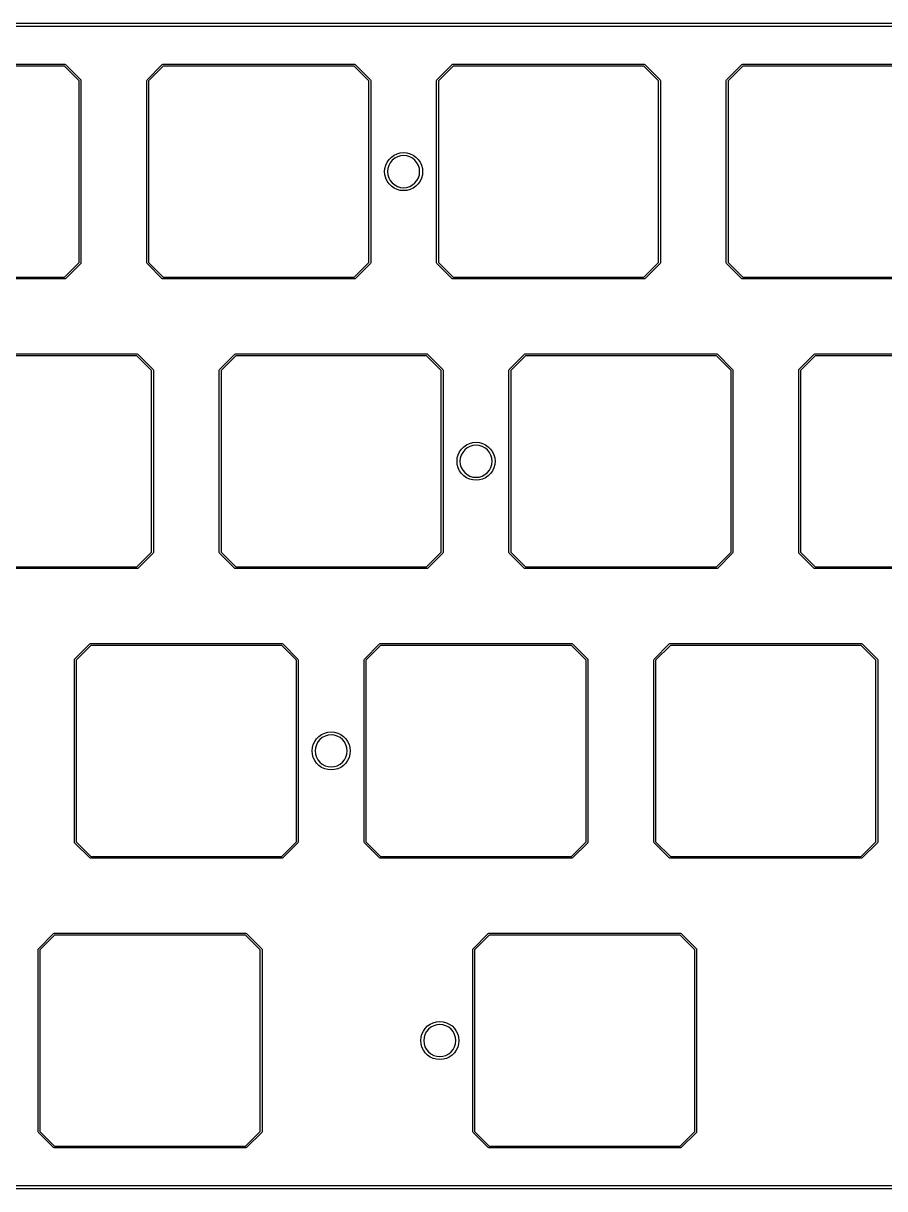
# Model space of a CAD drawing. Extents: x 44 to 254, y -124 to -47.
# Drawn here: x 95.6 to 152.3, y -124 to -47.4 of the extents above; entities that cross this region are included whole.
import ezdxf

# ---------------------------------------------------------------- set-up
doc = ezdxf.new("R2010")
doc.units = 0
doc.layers.add('BLACK', color=7, linetype='CONTINUOUS')

msp = doc.modelspace()

# ---------------------------------------------------------------- linework, layer by layer
at = {"layer": 'BLACK', "linetype": 'CONTINUOUS'}
for p, q in [((46.9693, -47.3936), (251.469, -47.3936)), ((251.469, -47.5936), (46.9693, -47.5936)), ((85.775, -50.09), (98.375, -50.09)), ((98.3501, -50.21), (85.7999, -50.21)), ((99.315, -51.1749), (98.3501, -50.21)), ((98.375, -50.09), (98.4174, -50.1076)), ((98.4174, -50.1076), (98.4174, -50.1076)), ((98.4174, -50.1076), (99.4174, -51.1076)), ((103.783, -51.1076), (104.783, -50.1076)), ((104.85, -50.21), (103.885, -51.1749)), ((104.783, -50.1076), (104.825, -50.09)), ((104.825, -50.09), (117.425, -50.09)), ((117.4, -50.21), (104.85, -50.21)), ((118.365, -51.1749), (117.4, -50.21)), ((117.425, -50.09), (117.467, -50.1076)), ((117.467, -50.1076), (117.467, -50.1076)), ((117.467, -50.1076), (118.467, -51.1076)), ((122.833, -51.1076), (123.833, -50.1076)), ((123.9, -50.21), (122.935, -51.1749)), ((123.833, -50.1076), (123.875, -50.09)), ((123.875, -50.09), (136.475, -50.09)), ((136.45, -50.21), (123.9, -50.21)), ((137.415, -51.1749), (136.45, -50.21)), ((136.475, -50.09), (136.517, -50.1076)), ((136.517, -50.1076), (136.517, -50.1076)), ((136.517, -50.1076), (137.517, -51.1076)), ((141.883, -51.1076), (142.883, -50.1076)), ((142.95, -50.21), (141.985, -51.1749)), ((142.883, -50.1076), (142.925, -50.09)), ((142.925, -50.09), (155.525, -50.09)), ((155.5, -50.21), (142.95, -50.21)), ((99.315, -63.1251), (99.315, -51.1749)), ((99.4174, -51.1076), (99.4219, -51.1183)), ((99.4219, -51.1183), (99.435, -51.15)), ((99.435, -51.15), (99.435, -63.15)), ((103.765, -51.15), (103.783, -51.1076)), ((103.765, -63.15), (103.765, -51.15)), ((103.783, -51.1076), (103.783, -51.1076)), ((103.885, -51.1749), (103.885, -63.1251)), ((118.365, -63.1251), (118.365, -51.1749)), ((118.467, -51.1076), (118.472, -51.1183)), ((118.472, -51.1183), (118.485, -51.15)), ((118.485, -51.15), (118.485, -63.15)), ((122.815, -51.15), (122.833, -51.1076)), ((122.815, -63.15), (122.815, -51.15)), ((122.833, -51.1076), (122.833, -51.1076)), ((122.935, -51.1749), (122.935, -63.1251)), ((137.415, -63.1251), (137.415, -51.1749)), ((137.517, -51.1076), (137.522, -51.1183)), ((137.522, -51.1183), (137.535, -51.15)), ((137.535, -51.15), (137.535, -63.15)), ((141.865, -51.15), (141.883, -51.1076)), ((141.865, -63.15), (141.865, -51.15)), ((141.985, -51.1749), (141.985, -63.1251)), ((120.222, -55.9754), (120.433, -55.919)), ((120.433, -55.919), (120.65, -55.9)), ((120.65, -55.9), (120.867, -55.919)), ((120.867, -55.919), (121.078, -55.9754)), ((119.475, -56.7225), (119.567, -56.525)), ((119.567, -56.525), (119.692, -56.3465)), ((119.773, -56.5638), (119.675, -56.7462)), ((119.692, -56.3465), (119.847, -56.1924)), ((119.904, -56.4039), (119.773, -56.5638)), ((119.847, -56.1924), (120.025, -56.0675)), ((120.064, -56.2727), (119.904, -56.4039)), ((120.025, -56.0675), (120.222, -55.9754)), ((120.246, -56.1752), (120.064, -56.2727)), ((120.444, -56.1152), (120.246, -56.1752)), ((120.65, -56.0949), (120.444, -56.1152)), ((120.856, -56.1152), (120.65, -56.0949)), ((121.054, -56.1752), (120.856, -56.1152)), ((121.236, -56.2727), (121.054, -56.1752)), ((121.078, -55.9754), (121.275, -56.0675)), ((121.396, -56.4039), (121.236, -56.2727)), ((121.275, -56.0675), (121.453, -56.1924)), ((121.527, -56.5638), (121.396, -56.4039)), ((121.453, -56.1924), (121.608, -56.3465)), ((121.625, -56.7462), (121.527, -56.5638)), ((121.608, -56.3465), (121.733, -56.525)), ((121.733, -56.525), (121.825, -56.7225)), ((119.4, -57.15), (119.419, -56.9329)), ((119.419, -57.3671), (119.4, -57.15)), ((119.419, -56.9329), (119.475, -56.7225)), ((119.475, -57.5775), (119.419, -57.3671)), ((119.615, -56.9442), (119.595, -57.15)), ((119.595, -57.15), (119.615, -57.3558)), ((119.675, -56.7462), (119.615, -56.9442)), ((119.615, -57.3558), (119.675, -57.5538)), ((121.685, -56.9442), (121.625, -56.7462)), ((121.625, -57.5538), (121.685, -57.3558)), ((121.705, -57.15), (121.685, -56.9442)), ((121.685, -57.3558), (121.705, -57.15)), ((121.825, -56.7225), (121.881, -56.9329)), ((121.881, -57.3671), (121.825, -57.5775)), ((121.881, -56.9329), (121.9, -57.15)), ((121.9, -57.15), (121.881, -57.3671)), ((119.567, -57.775), (119.475, -57.5775)), ((119.692, -57.9535), (119.567, -57.775)), ((119.675, -57.5538), (119.773, -57.7362)), ((119.847, -58.1076), (119.692, -57.9535)), ((119.773, -57.7362), (119.904, -57.8961)), ((120.025, -58.2325), (119.847, -58.1076)), ((119.904, -57.8961), (120.064, -58.0273)), ((120.222, -58.3246), (120.025, -58.2325)), ((120.064, -58.0273), (120.246, -58.1248)), ((120.246, -58.1248), (120.444, -58.1848)), ((120.444, -58.1848), (120.65, -58.2051)), ((120.65, -58.2051), (120.856, -58.1848)), ((120.856, -58.1848), (121.054, -58.1248)), ((121.054, -58.1248), (121.236, -58.0273)), ((121.275, -58.2325), (121.078, -58.3246)), ((121.236, -58.0273), (121.396, -57.8961)), ((121.453, -58.1076), (121.275, -58.2325)), ((121.396, -57.8961), (121.527, -57.7362)), ((121.608, -57.9535), (121.453, -58.1076)), ((121.527, -57.7362), (121.625, -57.5538)), ((121.733, -57.775), (121.608, -57.9535)), ((121.825, -57.5775), (121.733, -57.775)), ((120.433, -58.381), (120.222, -58.3246)), ((120.65, -58.4), (120.433, -58.381)), ((120.867, -58.381), (120.65, -58.4)), ((121.078, -58.3246), (120.867, -58.381)), ((98.3501, -64.09), (99.315, -63.1251)), ((99.4174, -63.1924), (98.4174, -64.1924)), ((99.435, -63.15), (99.4174, -63.1924)), ((103.783, -63.1924), (103.765, -63.15)), ((104.783, -64.1924), (103.783, -63.1924)), ((103.783, -63.1924), (103.783, -63.1924)), ((103.885, -63.1251), (104.85, -64.09)), ((117.4, -64.09), (118.365, -63.1251)), ((118.467, -63.1924), (117.467, -64.1924)), ((118.485, -63.15), (118.467, -63.1924)), ((122.833, -63.1924), (122.815, -63.15)), ((123.833, -64.1924), (122.833, -63.1924)), ((122.833, -63.1924), (122.833, -63.1924)), ((122.935, -63.1251), (123.9, -64.09)), ((136.45, -64.09), (137.415, -63.1251)), ((137.517, -63.1924), (136.517, -64.1924)), ((137.535, -63.15), (137.517, -63.1924)), ((141.883, -63.1924), (141.865, -63.15)), ((142.883, -64.1924), (141.883, -63.1924)), ((141.883, -63.1924), (141.883, -63.1924)), ((141.985, -63.1251), (142.95, -64.09)), ((98.375, -64.21), (85.775, -64.21)), ((85.7999, -64.09), (98.3501, -64.09)), ((98.4174, -64.1924), (98.375, -64.21)), ((98.4174, -64.1924), (98.4174, -64.1924)), ((104.825, -64.21), (104.783, -64.1924)), ((117.425, -64.21), (104.825, -64.21)), ((104.85, -64.09), (117.4, -64.09)), ((117.467, -64.1924), (117.425, -64.21)), ((117.467, -64.1924), (117.467, -64.1924)), ((123.875, -64.21), (123.833, -64.1924)), ((136.475, -64.21), (123.875, -64.21)), ((123.9, -64.09), (136.45, -64.09)), ((136.517, -64.1924), (136.475, -64.21)), ((142.925, -64.21), (142.883, -64.1924)), ((155.525, -64.21), (142.925, -64.21)), ((142.95, -64.09), (155.5, -64.09)), ((90.5375, -69.14), (103.137, -69.14)), ((103.113, -69.26), (90.5624, -69.26)), ((104.078, -70.2249), (103.113, -69.26)), ((103.137, -69.14), (103.18, -69.1576)), ((103.18, -69.1576), (103.18, -69.1576)), ((103.18, -69.1576), (104.18, -70.1576)), ((108.545, -70.1576), (109.545, -69.1576)), ((109.612, -69.26), (108.647, -70.2249)), ((109.545, -69.1576), (109.587, -69.14)), ((109.587, -69.14), (122.188, -69.14)), ((122.163, -69.26), (109.612, -69.26)), ((123.127, -70.2249), (122.163, -69.26)), ((122.188, -69.14), (122.23, -69.1576)), ((122.23, -69.1576), (122.23, -69.1576)), ((122.23, -69.1576), (123.23, -70.1576)), ((127.595, -70.1576), (128.595, -69.1576)), ((128.662, -69.26), (127.697, -70.2249)), ((128.595, -69.1576), (128.637, -69.14)), ((128.637, -69.14), (141.237, -69.14)), ((141.213, -69.26), (128.662, -69.26)), ((142.177, -70.2249), (141.213, -69.26)), ((141.237, -69.14), (141.28, -69.1576)), ((141.28, -69.1576), (141.28, -69.1576)), ((141.28, -69.1576), (142.28, -70.1576)), ((146.645, -70.1576), (147.645, -69.1576)), ((147.712, -69.26), (146.748, -70.2249)), ((147.645, -69.1576), (147.688, -69.14)), ((147.688, -69.14), (160.287, -69.14)), ((160.263, -69.26), (147.712, -69.26)), ((104.078, -82.1751), (104.078, -70.2249)), ((104.18, -70.1576), (104.197, -70.2)), ((104.197, -70.2), (104.197, -82.2)), ((108.527, -70.2), (108.545, -70.1576)), ((108.527, -82.2), (108.527, -70.2)), ((108.545, -70.1576), (108.545, -70.1576)), ((108.647, -70.2249), (108.647, -82.1751)), ((123.127, -82.1751), (123.127, -70.2249)), ((123.23, -70.1576), (123.247, -70.2)), ((123.247, -70.2), (123.247, -82.2)), ((127.578, -70.2), (127.595, -70.1576)), ((127.578, -82.2), (127.578, -70.2)), ((127.595, -70.1576), (127.595, -70.1576)), ((127.697, -70.2249), (127.697, -82.1751)), ((142.177, -82.1751), (142.177, -70.2249)), ((142.28, -70.1576), (142.297, -70.2)), ((142.297, -70.2), (142.297, -82.2)), ((146.627, -70.2), (146.645, -70.1576)), ((146.627, -82.2), (146.627, -70.2)), ((146.645, -70.1576), (146.645, -70.1576)), ((146.748, -70.2249), (146.748, -82.1751)), ((124.787, -75.1175), (124.985, -75.0254)), ((124.985, -75.0254), (125.195, -74.969)), ((125.195, -74.969), (125.412, -74.95)), ((125.412, -74.95), (125.63, -74.969)), ((125.63, -74.969), (125.84, -75.0254)), ((125.84, -75.0254), (126.037, -75.1175)), ((124.181, -75.9829), (124.238, -75.7725)), ((124.238, -75.7725), (124.33, -75.575)), ((124.33, -75.575), (124.455, -75.3965)), ((124.438, -75.7962), (124.378, -75.9942)), ((124.535, -75.6138), (124.438, -75.7962)), ((124.455, -75.3965), (124.609, -75.2424)), ((124.666, -75.4539), (124.535, -75.6138)), ((124.609, -75.2424), (124.787, -75.1175)), ((124.826, -75.3227), (124.666, -75.4539)), ((125.009, -75.2252), (124.826, -75.3227)), ((125.207, -75.1652), (125.009, -75.2252)), ((125.412, -75.1449), (125.207, -75.1652)), ((125.618, -75.1652), (125.412, -75.1449)), ((125.816, -75.2252), (125.618, -75.1652)), ((125.999, -75.3227), (125.816, -75.2252)), ((126.159, -75.4539), (125.999, -75.3227)), ((126.037, -75.1175), (126.216, -75.2424)), ((126.29, -75.6138), (126.159, -75.4539)), ((126.216, -75.2424), (126.37, -75.3965)), ((126.387, -75.7962), (126.29, -75.6138)), ((126.37, -75.3965), (126.495, -75.575)), ((126.447, -75.9942), (126.387, -75.7962)), ((126.495, -75.575), (126.587, -75.7725)), ((126.587, -75.7725), (126.644, -75.9829)), ((124.162, -76.2), (124.181, -75.9829)), ((124.181, -76.4171), (124.162, -76.2)), ((124.238, -76.6275), (124.181, -76.4171)), ((124.33, -76.825), (124.238, -76.6275)), ((124.378, -75.9942), (124.357, -76.2)), ((124.357, -76.2), (124.378, -76.4058)), ((124.378, -76.4058), (124.438, -76.6038)), ((124.438, -76.6038), (124.535, -76.7862)), ((126.29, -76.7862), (126.387, -76.6038)), ((126.387, -76.6038), (126.447, -76.4058)), ((126.468, -76.2), (126.447, -75.9942)), ((126.447, -76.4058), (126.468, -76.2)), ((126.587, -76.6275), (126.495, -76.825)), ((126.644, -76.4171), (126.587, -76.6275)), ((126.644, -75.9829), (126.662, -76.2)), ((126.662, -76.2), (126.644, -76.4171)), ((124.455, -77.0035), (124.33, -76.825)), ((124.609, -77.1576), (124.455, -77.0035)), ((124.535, -76.7862), (124.666, -76.9461)), ((124.787, -77.2825), (124.609, -77.1576)), ((124.666, -76.9461), (124.826, -77.0773)), ((124.985, -77.3746), (124.787, -77.2825)), ((124.826, -77.0773), (125.009, -77.1748)), ((125.195, -77.431), (124.985, -77.3746)), ((125.009, -77.1748), (125.207, -77.2348)), ((125.207, -77.2348), (125.412, -77.2551)), ((125.412, -77.2551), (125.618, -77.2348)), ((125.618, -77.2348), (125.816, -77.1748)), ((125.84, -77.3746), (125.63, -77.431)), ((125.816, -77.1748), (125.999, -77.0773)), ((126.037, -77.2825), (125.84, -77.3746)), ((125.999, -77.0773), (126.159, -76.9461)), ((126.216, -77.1576), (126.037, -77.2825)), ((126.159, -76.9461), (126.29, -76.7862)), ((126.37, -77.0035), (126.216, -77.1576)), ((126.495, -76.825), (126.37, -77.0035)), ((125.412, -77.45), (125.195, -77.431)), ((125.63, -77.431), (125.412, -77.45)), ((103.113, -83.14), (104.078, -82.1751)), ((104.18, -82.2424), (103.18, -83.2424)), ((104.197, -82.2), (104.18, -82.2424)), ((108.545, -82.2424), (108.527, -82.2)), ((109.545, -83.2424), (108.545, -82.2424)), ((108.647, -82.1751), (109.612, -83.14)), ((122.163, -83.14), (123.127, -82.1751)), ((123.23, -82.2424), (122.23, -83.2424)), ((123.247, -82.2), (123.23, -82.2424)), ((127.595, -82.2424), (127.578, -82.2)), ((128.595, -83.2424), (127.595, -82.2424)), ((127.697, -82.1751), (128.662, -83.14)), ((141.213, -83.14), (142.177, -82.1751)), ((142.28, -82.2424), (141.28, -83.2424)), ((142.297, -82.2), (142.28, -82.2424)), ((146.645, -82.2424), (146.627, -82.2)), ((147.645, -83.2424), (146.645, -82.2424)), ((146.748, -82.1751), (147.712, -83.14)), ((103.137, -83.26), (90.5375, -83.26)), ((90.5624, -83.14), (103.113, -83.14)), ((103.18, -83.2424), (103.137, -83.26)), ((103.18, -83.2424), (103.18, -83.2424)), ((109.587, -83.26), (109.545, -83.2424)), ((122.188, -83.26), (109.587, -83.26)), ((109.612, -83.14), (122.163, -83.14)), ((122.23, -83.2424), (122.188, -83.26)), ((122.23, -83.2424), (122.23, -83.2424)), ((128.637, -83.26), (128.595, -83.2424)), ((141.237, -83.26), (128.637, -83.26)), ((128.662, -83.14), (141.213, -83.14)), ((141.28, -83.2424), (141.237, -83.26)), ((141.28, -83.2424), (141.28, -83.2424)), ((147.688, -83.26), (147.645, -83.2424)), ((160.287, -83.26), (147.688, -83.26)), ((147.712, -83.14), (160.263, -83.14)), ((99.0201, -89.2076), (100.02, -88.2076)), ((100.087, -88.31), (99.1225, -89.2749)), ((100.02, -88.2076), (100.062, -88.19)), ((100.062, -88.19), (112.662, -88.19)), ((112.638, -88.31), (100.087, -88.31)), ((113.602, -89.2749), (112.638, -88.31)), ((112.662, -88.19), (112.705, -88.2076)), ((112.705, -88.2076), (112.705, -88.2076)), ((112.705, -88.2076), (113.705, -89.2076)), ((118.07, -89.2076), (119.07, -88.2076)), ((119.137, -88.31), (118.172, -89.2749)), ((119.07, -88.2076), (119.112, -88.19)), ((119.112, -88.19), (131.713, -88.19)), ((131.688, -88.31), (119.137, -88.31)), ((132.653, -89.2749), (131.688, -88.31)), ((131.713, -88.19), (131.755, -88.2076)), ((131.755, -88.2076), (131.755, -88.2076)), ((131.755, -88.2076), (132.755, -89.2076)), ((137.12, -89.2076), (138.12, -88.2076)), ((138.187, -88.31), (137.222, -89.2749)), ((138.12, -88.2076), (138.162, -88.19)), ((138.162, -88.19), (150.762, -88.19)), ((150.738, -88.31), (138.187, -88.31)), ((151.702, -89.2749), (150.738, -88.31)), ((150.762, -88.19), (150.805, -88.2076)), ((150.805, -88.2076), (150.805, -88.2076)), ((150.805, -88.2076), (151.805, -89.2076)), ((99.0025, -89.25), (99.0201, -89.2076)), ((99.0025, -101.25), (99.0025, -89.25)), ((99.1225, -89.2749), (99.1225, -101.225)), ((113.602, -101.225), (113.602, -89.2749)), ((113.705, -89.2076), (113.722, -89.25)), ((113.722, -89.25), (113.722, -89.25)), ((113.722, -89.25), (113.722, -101.25)), ((118.052, -89.25), (118.07, -89.2076)), ((118.052, -101.25), (118.052, -89.25)), ((118.172, -89.2749), (118.172, -101.225)), ((132.653, -101.225), (132.653, -89.2749)), ((132.755, -89.2076), (132.772, -89.25)), ((132.772, -89.25), (132.773, -89.25)), ((132.773, -89.25), (132.773, -101.25)), ((137.102, -89.25), (137.12, -89.2076)), ((137.102, -101.25), (137.102, -89.25)), ((137.222, -89.2749), (137.222, -101.225)), ((151.702, -101.225), (151.702, -89.2749)), ((151.805, -89.2076), (151.822, -89.25)), ((151.822, -89.25), (151.822, -89.25)), ((151.822, -89.25), (151.822, -101.25)), ((115.084, -94.2924), (115.262, -94.1675)), ((115.262, -94.1675), (115.46, -94.0754)), ((115.484, -94.2752), (115.301, -94.3727)), ((115.46, -94.0754), (115.67, -94.019)), ((115.682, -94.2152), (115.484, -94.2752)), ((115.67, -94.019), (115.887, -94)), ((115.887, -94.1949), (115.682, -94.2152)), ((115.887, -94), (116.105, -94.019)), ((116.093, -94.2152), (115.887, -94.1949)), ((116.291, -94.2752), (116.093, -94.2152)), ((116.105, -94.019), (116.315, -94.0754)), ((116.474, -94.3727), (116.291, -94.2752)), ((116.315, -94.0754), (116.512, -94.1675)), ((116.512, -94.1675), (116.691, -94.2924)), ((114.637, -95.25), (114.656, -95.0329)), ((114.656, -95.0329), (114.713, -94.8225)), ((114.713, -94.8225), (114.805, -94.625)), ((114.805, -94.625), (114.93, -94.4465)), ((114.853, -95.0442), (114.832, -95.25)), ((114.913, -94.8462), (114.853, -95.0442)), ((115.01, -94.6638), (114.913, -94.8462)), ((114.93, -94.4465), (115.084, -94.2924)), ((115.141, -94.5039), (115.01, -94.6638)), ((115.301, -94.3727), (115.141, -94.5039)), ((116.634, -94.5039), (116.474, -94.3727)), ((116.765, -94.6638), (116.634, -94.5039)), ((116.691, -94.2924), (116.845, -94.4465)), ((116.862, -94.8462), (116.765, -94.6638)), ((116.845, -94.4465), (116.97, -94.625)), ((116.922, -95.0442), (116.862, -94.8462)), ((116.943, -95.25), (116.922, -95.0442)), ((116.97, -94.625), (117.062, -94.8225)), ((117.062, -94.8225), (117.119, -95.0329)), ((117.119, -95.0329), (117.137, -95.25)), ((114.656, -95.4671), (114.637, -95.25)), ((114.713, -95.6775), (114.656, -95.4671)), ((114.805, -95.875), (114.713, -95.6775)), ((114.832, -95.25), (114.853, -95.4558)), ((114.853, -95.4558), (114.913, -95.6538)), ((114.913, -95.6538), (115.01, -95.8362)), ((116.765, -95.8362), (116.862, -95.6538)), ((116.862, -95.6538), (116.922, -95.4558)), ((116.922, -95.4558), (116.943, -95.25)), ((117.062, -95.6775), (116.97, -95.875)), ((117.119, -95.4671), (117.062, -95.6775)), ((117.137, -95.25), (117.119, -95.4671)), ((114.93, -96.0535), (114.805, -95.875)), ((115.084, -96.2076), (114.93, -96.0535)), ((115.01, -95.8362), (115.141, -95.9961)), ((115.262, -96.3325), (115.084, -96.2076)), ((115.141, -95.9961), (115.301, -96.1273)), ((115.46, -96.4246), (115.262, -96.3325)), ((115.301, -96.1273), (115.484, -96.2248)), ((115.67, -96.481), (115.46, -96.4246)), ((115.484, -96.2248), (115.682, -96.2848)), ((115.887, -96.5), (115.67, -96.481)), ((115.682, -96.2848), (115.887, -96.3051)), ((115.887, -96.3051), (116.093, -96.2848)), ((116.105, -96.481), (115.887, -96.5)), ((116.093, -96.2848), (116.291, -96.2248)), ((116.315, -96.4246), (116.105, -96.481)), ((116.291, -96.2248), (116.474, -96.1273)), ((116.512, -96.3325), (116.315, -96.4246)), ((116.474, -96.1273), (116.634, -95.9961)), ((116.691, -96.2076), (116.512, -96.3325)), ((116.634, -95.9961), (116.765, -95.8362)), ((116.845, -96.0535), (116.691, -96.2076)), ((116.97, -95.875), (116.845, -96.0535)), ((99.0201, -101.292), (99.0025, -101.25)), ((100.02, -102.292), (99.0201, -101.292)), ((99.0201, -101.292), (99.0201, -101.292)), ((99.1225, -101.225), (100.087, -102.19)), ((112.638, -102.19), (113.602, -101.225)), ((113.705, -101.292), (112.705, -102.292)), ((113.722, -101.25), (113.705, -101.292)), ((118.07, -101.292), (118.052, -101.25)), ((119.07, -102.292), (118.07, -101.292)), ((118.172, -101.225), (119.137, -102.19)), ((131.688, -102.19), (132.653, -101.225)), ((132.755, -101.292), (131.755, -102.292)), ((132.773, -101.25), (132.755, -101.292)), ((137.12, -101.292), (137.102, -101.25)), ((138.12, -102.292), (137.12, -101.292)), ((137.222, -101.225), (138.187, -102.19)), ((150.738, -102.19), (151.702, -101.225)), ((151.805, -101.292), (150.805, -102.292)), ((151.822, -101.25), (151.805, -101.292)), ((100.062, -102.31), (100.02, -102.292)), ((112.662, -102.31), (100.062, -102.31)), ((100.087, -102.19), (112.638, -102.19)), ((112.705, -102.292), (112.662, -102.31)), ((112.705, -102.292), (112.705, -102.292)), ((119.112, -102.31), (119.07, -102.292)), ((131.713, -102.31), (119.112, -102.31)), ((119.137, -102.19), (131.688, -102.19)), ((131.755, -102.292), (131.713, -102.31)), ((131.755, -102.292), (131.755, -102.292)), ((138.162, -102.31), (138.12, -102.292)), ((150.762, -102.31), (138.162, -102.31)), ((138.187, -102.19), (150.738, -102.19)), ((150.805, -102.292), (150.762, -102.31)), ((150.805, -102.292), (150.805, -102.292)), ((96.6376, -108.258), (97.6376, -107.258)), ((97.6376, -107.258), (97.68, -107.24)), ((97.68, -107.24), (110.28, -107.24)), ((110.28, -107.24), (110.322, -107.258)), ((110.322, -107.258), (110.322, -107.258)), ((110.322, -107.258), (111.322, -108.258)), ((125.213, -108.258), (126.213, -107.258)), ((126.213, -107.258), (126.255, -107.24)), ((126.255, -107.24), (138.855, -107.24)), ((138.855, -107.24), (138.897, -107.258)), ((138.897, -107.258), (138.897, -107.258)), ((138.897, -107.258), (139.897, -108.258)), ((97.7049, -107.36), (96.74, -108.325)), ((110.255, -107.36), (97.7049, -107.36)), ((111.22, -108.325), (110.255, -107.36)), ((126.28, -107.36), (125.315, -108.325)), ((138.83, -107.36), (126.28, -107.36)), ((139.795, -108.325), (138.83, -107.36)), ((96.62, -108.3), (96.6376, -108.258)), ((96.62, -120.3), (96.62, -108.3)), ((96.6376, -108.258), (96.6376, -108.258)), ((96.74, -108.325), (96.74, -120.275)), ((111.22, -120.275), (111.22, -108.325)), ((111.322, -108.258), (111.34, -108.3)), ((111.34, -108.3), (111.34, -108.3)), ((111.34, -108.3), (111.34, -120.3)), ((125.195, -108.3), (125.213, -108.258)), ((125.195, -120.3), (125.195, -108.3)), ((125.213, -108.258), (125.213, -108.258)), ((125.315, -108.325), (125.315, -120.275)), ((139.795, -120.275), (139.795, -108.325)), ((139.897, -108.258), (139.915, -108.3)), ((139.915, -108.3), (139.915, -108.3)), ((139.915, -108.3), (139.915, -120.3)), ((122.074, -113.497), (122.228, -113.342)), ((122.228, -113.342), (122.406, -113.217)), ((122.445, -113.423), (122.285, -113.554)), ((122.406, -113.217), (122.604, -113.125)), ((122.627, -113.325), (122.445, -113.423)), ((122.604, -113.125), (122.814, -113.069)), ((122.825, -113.265), (122.627, -113.325)), ((122.814, -113.069), (123.031, -113.05)), ((123.031, -113.245), (122.825, -113.265)), ((123.031, -113.05), (123.248, -113.069)), ((123.237, -113.265), (123.031, -113.245)), ((123.435, -113.325), (123.237, -113.265)), ((123.248, -113.069), (123.459, -113.125)), ((123.617, -113.423), (123.435, -113.325)), ((123.459, -113.125), (123.656, -113.217)), ((123.777, -113.554), (123.617, -113.423)), ((123.656, -113.217), (123.835, -113.342)), ((123.835, -113.342), (123.989, -113.497)), ((121.781, -114.3), (121.8, -114.083)), ((121.8, -114.083), (121.857, -113.872)), ((121.857, -113.872), (121.949, -113.675)), ((121.949, -113.675), (122.074, -113.497)), ((121.996, -114.094), (121.976, -114.3)), ((122.056, -113.896), (121.996, -114.094)), ((122.154, -113.714), (122.056, -113.896)), ((122.285, -113.554), (122.154, -113.714)), ((123.909, -113.714), (123.777, -113.554)), ((124.006, -113.896), (123.909, -113.714)), ((123.989, -113.497), (124.114, -113.675)), ((124.066, -114.094), (124.006, -113.896)), ((124.086, -114.3), (124.066, -114.094)), ((124.114, -113.675), (124.206, -113.872)), ((124.206, -113.872), (124.262, -114.083)), ((124.262, -114.083), (124.281, -114.3)), ((121.8, -114.517), (121.781, -114.3)), ((121.857, -114.728), (121.8, -114.517)), ((121.949, -114.925), (121.857, -114.728)), ((122.074, -115.103), (121.949, -114.925)), ((121.976, -114.3), (121.996, -114.506)), ((121.996, -114.506), (122.056, -114.704)), ((122.056, -114.704), (122.154, -114.886)), ((122.154, -114.886), (122.285, -115.046)), ((123.777, -115.046), (123.909, -114.886)), ((123.909, -114.886), (124.006, -114.704)), ((124.114, -114.925), (123.989, -115.103)), ((124.006, -114.704), (124.066, -114.506)), ((124.066, -114.506), (124.086, -114.3)), ((124.206, -114.728), (124.114, -114.925)), ((124.262, -114.517), (124.206, -114.728)), ((124.281, -114.3), (124.262, -114.517)), ((122.228, -115.258), (122.074, -115.103)), ((122.406, -115.383), (122.228, -115.258)), ((122.285, -115.046), (122.445, -115.177)), ((122.604, -115.475), (122.406, -115.383)), ((122.445, -115.177), (122.627, -115.275)), ((122.814, -115.531), (122.604, -115.475)), ((122.627, -115.275), (122.825, -115.335)), ((123.031, -115.55), (122.814, -115.531)), ((122.825, -115.335), (123.031, -115.355)), ((123.031, -115.355), (123.237, -115.335)), ((123.248, -115.531), (123.031, -115.55)), ((123.237, -115.335), (123.435, -115.275)), ((123.459, -115.475), (123.248, -115.531)), ((123.435, -115.275), (123.617, -115.177)), ((123.656, -115.383), (123.459, -115.475)), ((123.617, -115.177), (123.777, -115.046)), ((123.835, -115.258), (123.656, -115.383)), ((123.989, -115.103), (123.835, -115.258)), ((96.6376, -120.342), (96.62, -120.3)), ((96.74, -120.275), (97.7049, -121.24)), ((110.255, -121.24), (111.22, -120.275)), ((111.34, -120.3), (111.322, -120.342)), ((125.213, -120.342), (125.195, -120.3)), ((125.315, -120.275), (126.28, -121.24)), ((138.83, -121.24), (139.795, -120.275)), ((139.915, -120.3), (139.897, -120.342)), ((97.6376, -121.342), (96.6376, -120.342)), ((111.322, -120.342), (110.322, -121.342)), ((126.213, -121.342), (125.213, -120.342)), ((139.897, -120.342), (138.897, -121.342)), ((97.68, -121.36), (97.6376, -121.342)), ((110.28, -121.36), (97.68, -121.36)), ((97.7049, -121.24), (110.255, -121.24)), ((110.322, -121.342), (110.28, -121.36)), ((126.255, -121.36), (126.213, -121.342)), ((138.855, -121.36), (126.255, -121.36)), ((126.28, -121.24), (138.83, -121.24)), ((138.897, -121.342), (138.855, -121.36)), ((94.1943, -123.844), (204.244, -123.844)), ((204.244, -124.044), (94.1943, -124.044))]:
    msp.add_line(p, q, dxfattribs=at)

doc.saveas('drawing.dxf')
